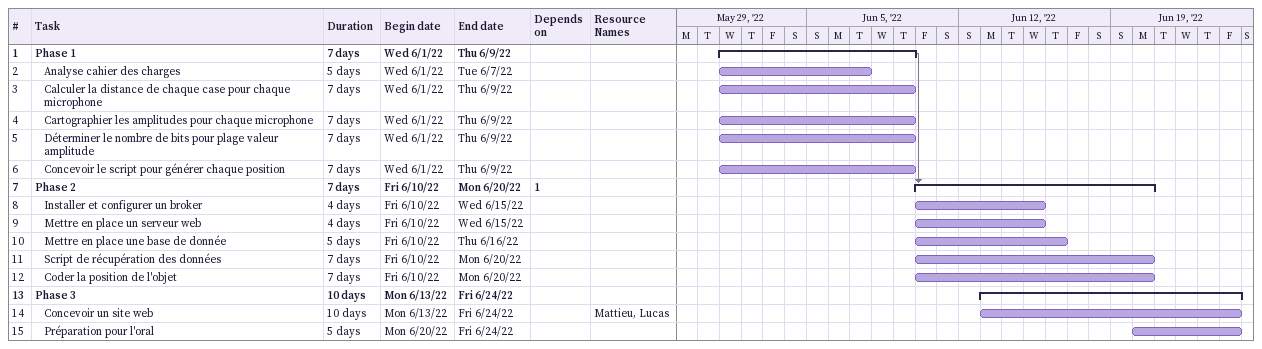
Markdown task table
| ID | Level | Task | Duration | Start | Finish | Predecessors | Resources |
|---|---|---|---|---|---|---|---|
| 1 | 1 | **Phase 1** | 7d | 2022-06-01 | 2022-06-09 |  |  |
| 2 | 2 | Analyse cahier des charges | 5d | 2022-06-01 | 2022-06-07 |  |  |
| 3 | 2 | Calculer la distance de chaque case pour chaque microphone | 7d | 2022-06-01 | 2022-06-09 |  |  |
| 4 | 2 | Cartographier les amplitudes pour chaque microphone | 7d | 2022-06-01 | 2022-06-09 |  |  |
| 5 | 2 | Déterminer le nombre de bits pour plage valeur amplitude | 7d | 2022-06-01 | 2022-06-09 |  |  |
| 6 | 2 | Concevoir le script pour générer chaque position | 7d | 2022-06-01 | 2022-06-09 |  |  |
| 7 | 1 | **Phase 2** | 7d | 2022-06-10 | 2022-06-20 | 1 |  |
| 8 | 2 | Installer et configurer un broker | 4d | 2022-06-10 | 2022-06-15 |  |  |
| 9 | 2 | Mettre en place un serveur web | 4d | 2022-06-10 | 2022-06-15 |  |  |
| 10 | 2 | Mettre en place une base de donnée | 5d | 2022-06-10 | 2022-06-16 |  |  |
| 11 | 2 | Script de récupération des données | 7d | 2022-06-10 | 2022-06-20 |  |  |
| 12 | 2 | Coder la position de l'objet | 7d | 2022-06-10 | 2022-06-20 |  |  |
| 13 | 1 | **Phase 3** | 10d | 2022-06-13 | 2022-06-24 |  |  |
| 14 | 2 | Concevoir un site web | 10d | 2022-06-13 | 2022-06-24 |  | Mattieu, Lucas |
| 15 | 2 | Préparation pour l'oral | 5d | 2022-06-20 | 2022-06-24 |  |  |
